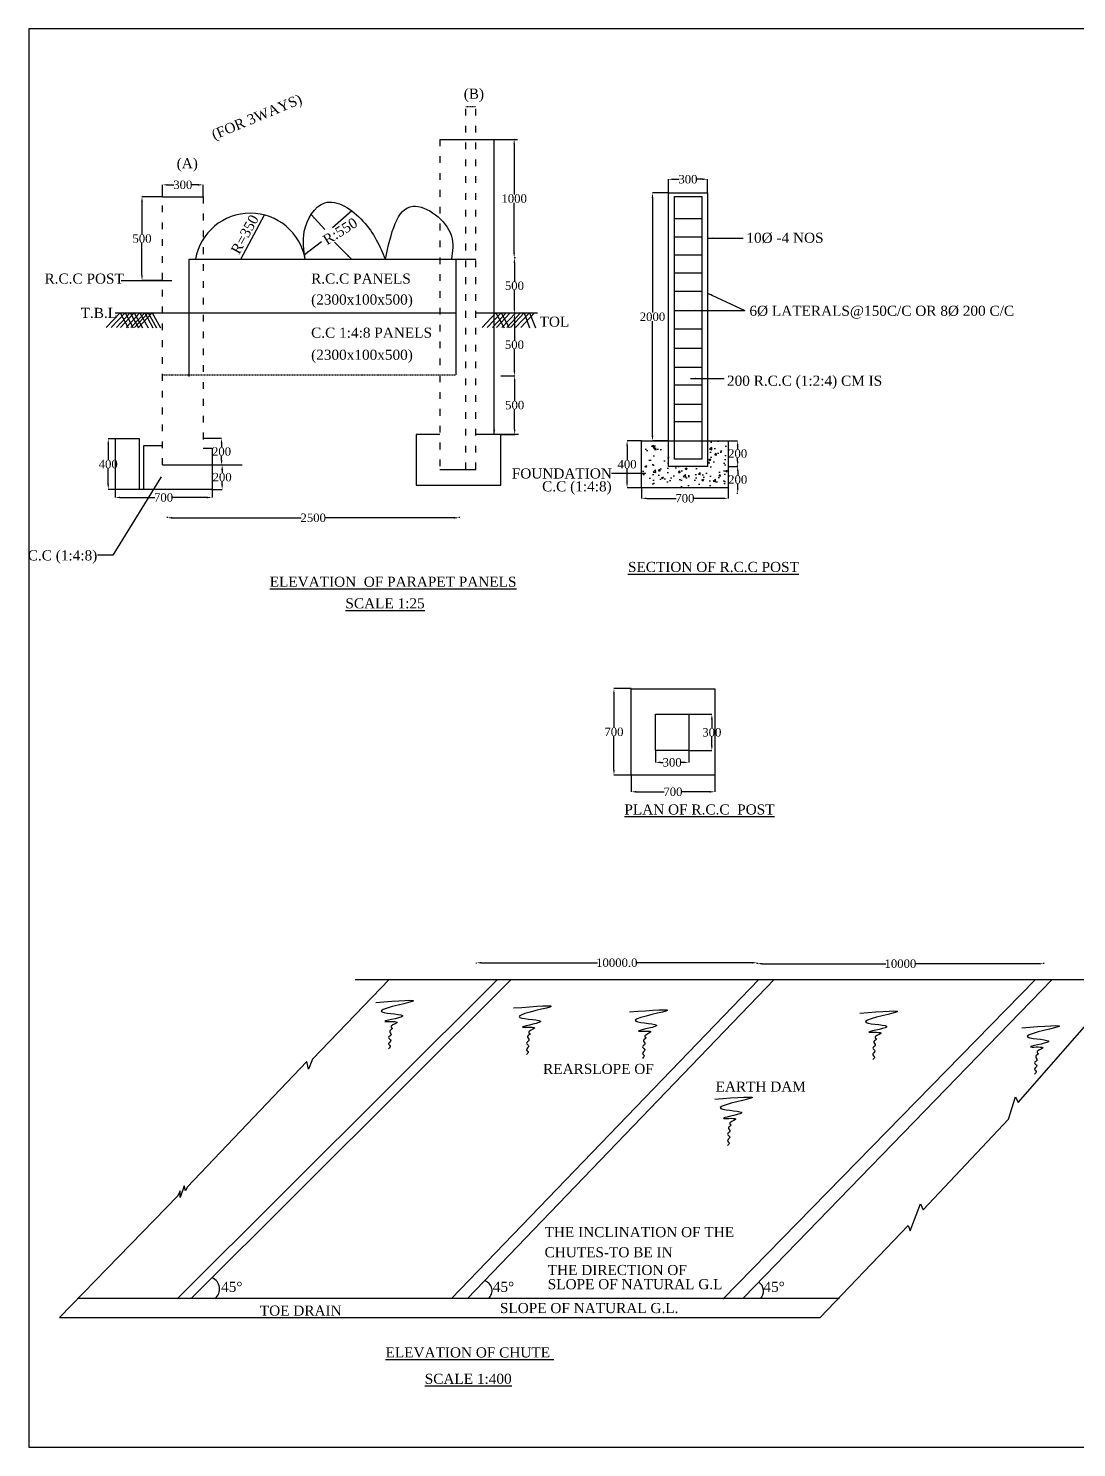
# Model space of a CAD drawing. Header units: metres. Extents: x 13657 to 89639, y -947 to 49597.
# Drawn here: x 13657 to 50997, y -947 to 49597 of the extents above; entities that cross this region are included whole.
import ezdxf

# ---------------------------------------------------------------- set-up
doc = ezdxf.new("R2010")
doc.units = ezdxf.units.M
doc.header["$MEASUREMENT"] = 0
doc.linetypes.add('ACAD_ISO03W100', pattern=[30, 12, -18])
for name, color, linetype in [('DIM', 5, 'Continuous'), ('DOT LINE', 3, 'ACAD_ISO03W100'), ('DWG. LINE', 1, 'Continuous'), ('HATCH', 2, 'Continuous'), ('TEXT', 7, 'Continuous')]:
    doc.layers.add(name, color=color, linetype=linetype)
doc.layers.add('TITLE', color=7, linetype='Continuous', lineweight=30)
doc.styles.get("Standard").update_dxf_attribs({"font": 'TIMES.TTF', "height": 300})
doc.dimstyles.get("Standard").update_dxf_attribs({"dimtxt": 300, "dimasz": 180, "dimexe": 0.18, "dimexo": 0.0625, "dimgap": 0.09, "dimtad": 0, "dimtih": 1, "dimtoh": 1, "dimdec": 1, "dimzin": 0, "dimdsep": 46, "dimtxsty": 'Standard', "dimcen": 0.09, "dimclrd": 5, "dimclre": 5, "dimclrt": 4, "dimadec": 0, "dimazin": 0, "dimtfac": 1, "dimtdec": 1, "dimtofl": 0, "dimtmove": 0, "dimatfit": 3, "dimfxl": 1, "dimtolj": 1, "dimtzin": 0, "dimarcsym": 0})

# ---------------------------------------------------------------- blocks, each defined once
blk = doc.blocks.new('*D1')
at = {"layer": 'Defpoints', "color": 0}
for p in [(29617, 16293), (39617, 16320), (39617, 16293)]:
    blk.add_point(p, dxfattribs=at)
at = {"layer": 'DIM', "color": 5, "lineweight": -2}
for p, q in [((29617, 16293), (29617, 16320)), ((29797, 16320), (33931, 16320)), ((39437, 16320), (35303, 16320)), ((39617, 16293), (39617, 16320))]:
    blk.add_line(p, q, dxfattribs=at)
at = {"layer": 'DIM', "color": 5}
for points in [[(29797, 16350), (29797, 16290), (29617, 16320)], [(39437, 16350), (39437, 16290), (39617, 16320)]]:
    blk.add_solid(points, dxfattribs=at)
at = {"layer": 'DIM', "color": 4, "insert": (34617, 16320), "char_height": 300, "attachment_point": 5}
blk.add_mtext('\\A1;10000.0', dxfattribs=at)
blk = doc.blocks.new('*D2')
at = {"layer": 'Defpoints', "color": 0}
for p in [(19884, 44025), (18431, 43600), (19884, 43600)]:
    blk.add_point(p, dxfattribs=at)
at = {"layer": 'DIM', "color": 5, "lineweight": -2}
for p, q in [((18431, 43600), (18431, 44025)), ((18611, 44025), (18842, 44025)), ((19704, 44025), (19473, 44025)), ((19884, 43600), (19884, 44025))]:
    blk.add_line(p, q, dxfattribs=at)
at = {"layer": 'DIM', "color": 5}
for points in [[(18611, 44055), (18611, 43995), (18431, 44025)], [(19704, 44055), (19704, 43995), (19884, 44025)]]:
    blk.add_solid(points, dxfattribs=at)
at = {"layer": 'DIM', "color": 4, "insert": (19157, 44025), "char_height": 300, "attachment_point": 5}
blk.add_mtext('\\A1;300', dxfattribs=at)
blk = doc.blocks.new('*D3')
at = {"layer": 'Defpoints', "color": 0}
for p in [(18431, 43600), (17704, 40624), (18431, 40624)]:
    blk.add_point(p, dxfattribs=at)
at = {"layer": 'DIM', "color": 5, "lineweight": -2}
for p, q in [((18431, 43600), (17704, 43600)), ((17704, 43420), (17704, 42265)), ((17704, 40804), (17704, 41960)), ((18431, 40624), (17704, 40624))]:
    blk.add_line(p, q, dxfattribs=at)
at = {"layer": 'DIM', "color": 5}
for points in [[(17674, 43420), (17734, 43420), (17704, 43600)], [(17674, 40804), (17734, 40804), (17704, 40624)]]:
    blk.add_solid(points, dxfattribs=at)
at = {"layer": 'DIM', "color": 4, "insert": (17704, 42112), "char_height": 300, "attachment_point": 5}
blk.add_mtext('\\A1;500', dxfattribs=at)
blk = doc.blocks.new('*D4')
at = {"layer": 'Defpoints', "color": 0}
for p in [(16746, 34979), (16501, 33179), (16746, 33179)]:
    blk.add_point(p, dxfattribs=at)
at = {"layer": 'DIM', "color": 5, "lineweight": -2}
for p, q in [((16746, 34979), (16500, 34979)), ((16501, 34799), (16501, 34232)), ((16501, 33359), (16501, 33926)), ((16746, 33179), (16500, 33179))]:
    blk.add_line(p, q, dxfattribs=at)
at = {"layer": 'DIM', "color": 5}
for points in [[(16471, 34799), (16531, 34799), (16501, 34979)], [(16471, 33359), (16531, 33359), (16501, 33179)]]:
    blk.add_solid(points, dxfattribs=at)
at = {"layer": 'DIM', "color": 4, "insert": (16501, 34079), "char_height": 300, "attachment_point": 5}
blk.add_mtext('\\A1;400', dxfattribs=at)
blk = doc.blocks.new('*D5')
at = {"layer": 'Defpoints', "color": 0}
for p in [(20198, 34050), (20559, 34050), (20198, 33179)]:
    blk.add_point(p, dxfattribs=at)
at = {"layer": 'DIM', "color": 5, "lineweight": -2}
for p, q in [((20198, 34050), (20559, 34050)), ((20559, 33870), (20559, 33767)), ((20559, 33359), (20559, 33462)), ((20198, 33179), (20559, 33179))]:
    blk.add_line(p, q, dxfattribs=at)
at = {"layer": 'DIM', "color": 5}
for points in [[(20529, 33870), (20589, 33870), (20559, 34050)], [(20529, 33359), (20589, 33359), (20559, 33179)]]:
    blk.add_solid(points, dxfattribs=at)
at = {"layer": 'DIM', "color": 4, "insert": (20559, 33614), "char_height": 300, "attachment_point": 5}
blk.add_mtext('\\A1;200', dxfattribs=at)
blk = doc.blocks.new('*D6')
at = {"layer": 'Defpoints', "color": 0}
for p in [(19884, 35002), (19884, 34050), (20538, 34050)]:
    blk.add_point(p, dxfattribs=at)
at = {"layer": 'DIM', "color": 5, "lineweight": -2}
for p, q in [((19884, 35002), (20538, 35002)), ((20538, 34822), (20538, 34679)), ((20538, 34230), (20538, 34373)), ((19884, 34050), (20538, 34050))]:
    blk.add_line(p, q, dxfattribs=at)
at = {"layer": 'DIM', "color": 5}
for points in [[(20508, 34822), (20568, 34822), (20538, 35002)], [(20508, 34230), (20568, 34230), (20538, 34050)]]:
    blk.add_solid(points, dxfattribs=at)
at = {"layer": 'DIM', "color": 4, "insert": (20538, 34526), "char_height": 300, "attachment_point": 5}
blk.add_mtext('\\A1;200', dxfattribs=at)
blk = doc.blocks.new('*D7')
at = {"layer": 'Defpoints', "color": 0}
for p in [(16746, 33179), (16746, 32891), (20198, 33179)]:
    blk.add_point(p, dxfattribs=at)
at = {"layer": 'DIM', "color": 5, "lineweight": -2}
for p, q in [((16746, 33179), (16746, 32891)), ((16926, 32891), (18156, 32891)), ((20018, 32891), (18788, 32891)), ((20198, 33179), (20198, 32891))]:
    blk.add_line(p, q, dxfattribs=at)
at = {"layer": 'DIM', "color": 5}
for points in [[(16926, 32921), (16926, 32861), (16746, 32891)], [(20018, 32921), (20018, 32861), (20198, 32891)]]:
    blk.add_solid(points, dxfattribs=at)
at = {"layer": 'DIM', "color": 4, "insert": (18472, 32891), "char_height": 300, "attachment_point": 5}
blk.add_mtext('\\A1;700', dxfattribs=at)
blk = doc.blocks.new('*D8')
at = {"layer": 'Defpoints', "color": 0}
for p in [(18606, 32204), (28998, 32204), (28998, 32167)]:
    blk.add_point(p, dxfattribs=at)
at = {"layer": 'DIM', "color": 5, "lineweight": -2}
for p, q in [((18606, 32204), (18606, 32167)), ((18786, 32167), (23372, 32167)), ((28818, 32167), (24233, 32167)), ((28998, 32204), (28998, 32167))]:
    blk.add_line(p, q, dxfattribs=at)
at = {"layer": 'DIM', "color": 5}
for points in [[(18786, 32197), (18786, 32137), (18606, 32167)], [(28818, 32197), (28818, 32137), (28998, 32167)]]:
    blk.add_solid(points, dxfattribs=at)
at = {"layer": 'DIM', "color": 4, "insert": (23802, 32167), "char_height": 300, "attachment_point": 5}
blk.add_mtext('\\A1;2500', dxfattribs=at)
blk = doc.blocks.new('*D9')
at = {"layer": 'Defpoints', "color": 0}
for p in [(30490, 37224), (30979, 37224), (30490, 35135)]:
    blk.add_point(p, dxfattribs=at)
at = {"layer": 'DIM', "color": 5, "lineweight": -2}
for p, q in [((30490, 37224), (30980, 37224)), ((30979, 37044), (30979, 36332)), ((30979, 35315), (30979, 36027)), ((30490, 35135), (30980, 35135))]:
    blk.add_line(p, q, dxfattribs=at)
at = {"layer": 'DIM', "color": 5}
for points in [[(30949, 37044), (31009, 37044), (30979, 37224)], [(30949, 35315), (31009, 35315), (30979, 35135)]]:
    blk.add_solid(points, dxfattribs=at)
at = {"layer": 'DIM', "color": 4, "insert": (30979, 36180), "char_height": 300, "attachment_point": 5}
blk.add_mtext('\\A1;500', dxfattribs=at)
blk = doc.blocks.new('*D10')
at = {"layer": 'Defpoints', "color": 0}
for p in [(30971, 39436), (30988, 39436), (30988, 37224)]:
    blk.add_point(p, dxfattribs=at)
at = {"layer": 'DIM', "color": 5, "lineweight": -2}
for p, q in [((30988, 39436), (30971, 39436)), ((30971, 39256), (30971, 38483)), ((30971, 37404), (30971, 38177)), ((30988, 37224), (30971, 37224))]:
    blk.add_line(p, q, dxfattribs=at)
at = {"layer": 'DIM', "color": 5}
for points in [[(30941, 39256), (31001, 39256), (30971, 39436)], [(30941, 37404), (31001, 37404), (30971, 37224)]]:
    blk.add_solid(points, dxfattribs=at)
at = {"layer": 'DIM', "color": 4, "insert": (30971, 38330), "char_height": 300, "attachment_point": 5}
blk.add_mtext('\\A1;500', dxfattribs=at)
blk = doc.blocks.new('*D11')
at = {"layer": 'Defpoints', "color": 0}
for p in [(30970, 41426), (31007, 41426), (31007, 39436)]:
    blk.add_point(p, dxfattribs=at)
at = {"layer": 'DIM', "color": 5, "lineweight": -2}
for p, q in [((31007, 41426), (30970, 41426)), ((30970, 41246), (30970, 40584)), ((30970, 39616), (30970, 40278)), ((31007, 39436), (30970, 39436))]:
    blk.add_line(p, q, dxfattribs=at)
at = {"layer": 'DIM', "color": 5}
for points in [[(30940, 41246), (31000, 41246), (30970, 41426)], [(30940, 39616), (31000, 39616), (30970, 39436)]]:
    blk.add_solid(points, dxfattribs=at)
at = {"layer": 'DIM', "color": 4, "insert": (30970, 40431), "char_height": 300, "attachment_point": 5}
blk.add_mtext('\\A1;500', dxfattribs=at)
blk = doc.blocks.new('*D12')
at = {"layer": 'Defpoints', "color": 0}
for p in [(30961, 45643), (30970, 45643), (30970, 41426)]:
    blk.add_point(p, dxfattribs=at)
at = {"layer": 'DIM', "color": 5, "lineweight": -2}
for p, q in [((30970, 45643), (30960, 45643)), ((30961, 45463), (30961, 43687)), ((30961, 41606), (30961, 43382)), ((30970, 41426), (30960, 41426))]:
    blk.add_line(p, q, dxfattribs=at)
at = {"layer": 'DIM', "color": 5}
for points in [[(30931, 45463), (30991, 45463), (30961, 45643)], [(30931, 41606), (30991, 41606), (30961, 41426)]]:
    blk.add_solid(points, dxfattribs=at)
at = {"layer": 'DIM', "color": 4, "insert": (30961, 43535), "char_height": 300, "attachment_point": 5}
blk.add_mtext('\\A1;1000', dxfattribs=at)
blk = doc.blocks.new('*D13')
at = {"layer": 'Defpoints', "color": 0}
for p in [(39617, 16320), (49823, 16320), (49823, 16287)]:
    blk.add_point(p, dxfattribs=at)
at = {"layer": 'DIM', "color": 5, "lineweight": -2}
for p, q in [((39617, 16320), (39617, 16287)), ((39797, 16287), (44200, 16287)), ((49643, 16287), (45240, 16287)), ((49823, 16320), (49823, 16287))]:
    blk.add_line(p, q, dxfattribs=at)
at = {"layer": 'DIM', "color": 5}
for points in [[(39797, 16317), (39797, 16257), (39617, 16287)], [(49643, 16317), (49643, 16257), (49823, 16287)]]:
    blk.add_solid(points, dxfattribs=at)
at = {"layer": 'DIM', "color": 4, "insert": (44720, 16287), "char_height": 300, "attachment_point": 5}
blk.add_mtext('\\A1;10000', dxfattribs=at)
blk = doc.blocks.new('*D14')
at = {"layer": 'Defpoints', "color": 0}
for p in [(34516, 26082), (35128, 26082), (35128, 23005)]:
    blk.add_point(p, dxfattribs=at)
at = {"layer": 'DIM', "color": 5, "lineweight": -2}
for p, q in [((35128, 26082), (34515, 26082)), ((34516, 25902), (34516, 24697)), ((34516, 23185), (34516, 24390)), ((35128, 23005), (34515, 23005))]:
    blk.add_line(p, q, dxfattribs=at)
at = {"layer": 'DIM', "color": 5}
for points in [[(34486, 25902), (34546, 25902), (34516, 26082)], [(34486, 23185), (34546, 23185), (34516, 23005)]]:
    blk.add_solid(points, dxfattribs=at)
at = {"layer": 'DIM', "color": 4, "insert": (34516, 24543), "char_height": 300, "attachment_point": 5}
blk.add_mtext('\\A1;700', dxfattribs=at)
blk = doc.blocks.new('*D15')
at = {"layer": 'Defpoints', "color": 0}
for p in [(35128, 23005), (38106, 23005), (38106, 22409)]:
    blk.add_point(p, dxfattribs=at)
at = {"layer": 'DIM', "color": 5, "lineweight": -2}
for p, q in [((35128, 23005), (35128, 22409)), ((38106, 23005), (38106, 22409)), ((35308, 22409), (36301, 22409)), ((37926, 22409), (36933, 22409))]:
    blk.add_line(p, q, dxfattribs=at)
at = {"layer": 'DIM', "color": 5}
for points in [[(35308, 22439), (35308, 22379), (35128, 22409)], [(37926, 22439), (37926, 22379), (38106, 22409)]]:
    blk.add_solid(points, dxfattribs=at)
at = {"layer": 'DIM', "color": 4, "insert": (36617, 22409), "char_height": 300, "attachment_point": 5}
blk.add_mtext('\\A1;700', dxfattribs=at)
blk = doc.blocks.new('*D16')
at = {"layer": 'Defpoints', "color": 0}
for p in [(36000, 23876), (37178, 23876), (36000, 23456)]:
    blk.add_point(p, dxfattribs=at)
at = {"layer": 'DIM', "color": 5, "lineweight": -2}
for p, q in [((36000, 23876), (36000, 23456)), ((37178, 23876), (37178, 23456)), ((36180, 23456), (36274, 23456)), ((36998, 23456), (36904, 23456))]:
    blk.add_line(p, q, dxfattribs=at)
at = {"layer": 'DIM', "color": 5}
for points in [[(36180, 23486), (36180, 23426), (36000, 23456)], [(36998, 23486), (36998, 23426), (37178, 23456)]]:
    blk.add_solid(points, dxfattribs=at)
at = {"layer": 'DIM', "color": 4, "insert": (36589, 23456), "char_height": 300, "attachment_point": 5}
blk.add_mtext('\\A1;300', dxfattribs=at)
blk = doc.blocks.new('*D17')
at = {"layer": 'Defpoints', "color": 0}
for p in [(37178, 25174), (38003, 25174), (37178, 23876)]:
    blk.add_point(p, dxfattribs=at)
at = {"layer": 'DIM', "color": 5, "lineweight": -2}
for p, q in [((37178, 25174), (38004, 25174)), ((38003, 24994), (38003, 24678)), ((38003, 24056), (38003, 24372)), ((37178, 23876), (38004, 23876))]:
    blk.add_line(p, q, dxfattribs=at)
at = {"layer": 'DIM', "color": 5}
for points in [[(37973, 24994), (38033, 24994), (38003, 25174)], [(37973, 24056), (38033, 24056), (38003, 23876)]]:
    blk.add_solid(points, dxfattribs=at)
at = {"layer": 'DIM', "color": 4, "insert": (38003, 24525), "char_height": 300, "attachment_point": 5}
blk.add_mtext('\\A1;300', dxfattribs=at)
blk = doc.blocks.new('*D24')
at = {"layer": 'Defpoints', "color": 0}
for p in [(37848, 44224), (36454, 43744), (37848, 43744)]:
    blk.add_point(p, dxfattribs=at)
at = {"layer": 'DIM', "color": 5, "lineweight": -2}
for p, q in [((36454, 43744), (36454, 44224)), ((36634, 44224), (36836, 44224)), ((37668, 44224), (37467, 44224)), ((37848, 43744), (37848, 44224))]:
    blk.add_line(p, q, dxfattribs=at)
at = {"layer": 'DIM', "color": 5}
for points in [[(36634, 44254), (36634, 44194), (36454, 44224)], [(37668, 44254), (37668, 44194), (37848, 44224)]]:
    blk.add_solid(points, dxfattribs=at)
at = {"layer": 'DIM', "color": 4, "insert": (37151, 44224), "char_height": 300, "attachment_point": 5}
blk.add_mtext('\\A1;300', dxfattribs=at)
blk = doc.blocks.new('*D25')
at = {"layer": 'Defpoints', "color": 0}
for p in [(36454, 43744), (35888, 34908), (36454, 34908)]:
    blk.add_point(p, dxfattribs=at)
at = {"layer": 'DIM', "color": 5, "lineweight": -2}
for p, q in [((36454, 43744), (35888, 43744)), ((35888, 43564), (35888, 39478)), ((35888, 35088), (35888, 39173)), ((36454, 34908), (35888, 34908))]:
    blk.add_line(p, q, dxfattribs=at)
at = {"layer": 'DIM', "color": 5}
for points in [[(35858, 43564), (35918, 43564), (35888, 43744)], [(35858, 35088), (35918, 35088), (35888, 34908)]]:
    blk.add_solid(points, dxfattribs=at)
at = {"layer": 'DIM', "color": 4, "insert": (35888, 39326), "char_height": 300, "attachment_point": 5}
blk.add_mtext('\\A1;2000', dxfattribs=at)
blk = doc.blocks.new('*D26')
at = {"layer": 'Defpoints', "color": 0}
for p in [(35502, 34908), (34983, 33239), (35502, 33239)]:
    blk.add_point(p, dxfattribs=at)
at = {"layer": 'DIM', "color": 5, "lineweight": -2}
for p, q in [((35502, 34908), (34983, 34908)), ((34983, 34728), (34983, 34226)), ((34983, 33419), (34983, 33921)), ((35502, 33239), (34983, 33239))]:
    blk.add_line(p, q, dxfattribs=at)
at = {"layer": 'DIM', "color": 5}
for points in [[(34953, 34728), (35013, 34728), (34983, 34908)], [(34953, 33419), (35013, 33419), (34983, 33239)]]:
    blk.add_solid(points, dxfattribs=at)
at = {"layer": 'DIM', "color": 4, "insert": (34983, 34074), "char_height": 300, "attachment_point": 5}
blk.add_mtext('\\A1;400', dxfattribs=at)
blk = doc.blocks.new('*D27')
at = {"layer": 'Defpoints', "color": 0}
for p in [(38888, 34013), (38924, 34013), (38888, 33043)]:
    blk.add_point(p, dxfattribs=at)
at = {"layer": 'DIM', "color": 5, "lineweight": -2}
for p, q in [((38888, 34013), (38924, 34013)), ((38924, 33833), (38924, 33681)), ((38924, 33223), (38924, 33375)), ((38888, 33043), (38924, 33043))]:
    blk.add_line(p, q, dxfattribs=at)
at = {"layer": 'DIM', "color": 5}
for points in [[(38894, 33833), (38954, 33833), (38924, 34013)], [(38894, 33223), (38954, 33223), (38924, 33043)]]:
    blk.add_solid(points, dxfattribs=at)
at = {"layer": 'DIM', "color": 4, "insert": (38924, 33528), "char_height": 300, "attachment_point": 5}
blk.add_mtext('\\A1;200', dxfattribs=at)
blk = doc.blocks.new('*D28')
at = {"layer": 'Defpoints', "color": 0}
for p in [(38584, 34908), (38922, 34908), (38620, 34000)]:
    blk.add_point(p, dxfattribs=at)
at = {"layer": 'DIM', "color": 5, "lineweight": -2}
for p, q in [((38584, 34908), (38922, 34908)), ((38922, 34728), (38922, 34607)), ((38620, 34000), (38922, 34000)), ((38922, 34180), (38922, 34301))]:
    blk.add_line(p, q, dxfattribs=at)
at = {"layer": 'DIM', "color": 5}
for points in [[(38892, 34728), (38952, 34728), (38922, 34908)], [(38892, 34180), (38952, 34180), (38922, 34000)]]:
    blk.add_solid(points, dxfattribs=at)
at = {"layer": 'DIM', "color": 4, "insert": (38922, 34454), "char_height": 300, "attachment_point": 5}
blk.add_mtext('\\A1;200', dxfattribs=at)
blk = doc.blocks.new('*D29')
at = {"layer": 'Defpoints', "color": 0}
for p in [(35502, 33239), (38584, 33239), (38584, 32860)]:
    blk.add_point(p, dxfattribs=at)
at = {"layer": 'DIM', "color": 5, "lineweight": -2}
for p, q in [((35502, 33239), (35502, 32860)), ((35682, 32860), (36727, 32860)), ((38404, 32860), (37359, 32860)), ((38584, 33239), (38584, 32860))]:
    blk.add_line(p, q, dxfattribs=at)
at = {"layer": 'DIM', "color": 5}
for points in [[(35682, 32890), (35682, 32830), (35502, 32860)], [(38404, 32890), (38404, 32830), (38584, 32860)]]:
    blk.add_solid(points, dxfattribs=at)
at = {"layer": 'DIM', "color": 4, "insert": (37043, 32860), "char_height": 300, "attachment_point": 5}
blk.add_mtext('\\A1;700', dxfattribs=at)

msp = doc.modelspace()

# ---------------------------------------------------------------- hatches: boundary and pattern name
at = {"layer": 'HATCH'}
h = msp.add_hatch(dxfattribs=at)
h.set_pattern_fill('AR-CONC', color=256, scale=100, style=0)
h.set_pattern_definition([(50, (0, 0), (717.26, -62.752), [75, -825]), (355, (0, 0), (-138.751, 752.192), [60, -660]), (100.4514, (59.8, -5.2), (578.509, 689.44), [63.74, -701.142]), (46.1842, (0, 200), (1067.241, -165.519), [112.5, -1237.5]), (96.6356, (88.9, 186.2), (934.663, 974.118), [95.61, -1051.713]), (351.1842, (0, 200), (934.662, 974.119), [90, -990]), (21, (100, 150), (596.907, -402.619), [75, -825]), (326, (100, 150), (243.315, 725.15), [60, -660]), (71.4514, (149.74, 116.45), (840.223, 322.5305), [63.74, -701.142]), (37.5, (0, 0), (12.1599, 332.8939), [0, -652, 0, -670, 0, -662.5]), (7.5, (0, 0), (263.0695, 394.4117), [0, -382, 0, -637, 0, -252.5]), (327.5, (-223, 0), (533.8224, -22.5549), [0, -250, 0, -780, 0, -1035]), (317.5, (-323, 0), (583.186, 100.105), [0, -325, 0, -518, 0, -735])])
h.paths.add_polyline_path([(38584.07, 34907.6), (37848.23, 34907.6), (37848.23, 33994.39), (36454.28, 33994.39), (36454.28, 34907.6), (35501.66, 34907.6), (35501.66, 33239.4), (38584.07, 33239.4)])

# ---------------------------------------------------------------- linework, layer by layer
at = {"layer": 'DOT LINE', "ltscale": 20}
for p, q in [((29242.19, 33892.69), (29242.19, 46817.51)), ((29593.22, 33892.69), (29593.22, 46817.51)), ((28311.34, 45643.24), (28311.34, 33892.69)), ((18430.75, 34049.57), (18430.75, 43600.42)), ((19883.89, 43600.42), (19883.89, 34649.47))]:
    msp.add_line(p, q, dxfattribs=at)
at = {"layer": 'DOT LINE'}
for p, q in [((29242.19, 46817.51), (29593.22, 46817.51)), ((18430.75, 37254.04), (28892.4, 37254.04))]:
    msp.add_line(p, q, dxfattribs=at)
at = {"layer": 'DWG. LINE'}
for p, q in [((28311.34, 45643.24), (31074.44, 45643.24)), ((18430.75, 43600.42), (19883.89, 43600.42)), ((19379.29, 37197.46), (19379.29, 41377.83)), ((19379.29, 41377.83), (29593.22, 41377.83)), ((28892.4, 37254.04), (28892.4, 41377.83)), ((16965.17, 40624), (18771.65, 40624)), ((16745.66, 39465.61), (28892.4, 39465.61)), ((29593.22, 39465.61), (31788.42, 39465.61)), ((17614.59, 34978.87), (16746.09, 34978.87)), ((16746.09, 34978.87), (16746.09, 33179.04)), ((17614.59, 33196.47), (17614.59, 34978.87)), ((27475.93, 35134.96), (27475.93, 33330.78)), ((28311.34, 35134.96), (27475.93, 35134.96)), ((31119.97, 35134.96), (29593.22, 35134.96)), ((30489.91, 33330.78), (30489.91, 35134.96)), ((17774.51, 33179.04), (17774.51, 34747.86)), ((17774.51, 34747.86), (18430.75, 34747.86)), ((19883.89, 34649.47), (20197.63, 34649.47)), ((20197.63, 34649.47), (20197.63, 33179.04)), ((18430.75, 34049.57), (21275.23, 34049.57)), ((28311.34, 33892.69), (29593.22, 33892.69)), ((20197.63, 33179.04), (16746.09, 33179.04)), ((27475.93, 33330.78), (30489.91, 33330.78)), ((30364.54, 15723.23), (18972.14, 4361.01)), ((19458.09, 4361.01), (30851.65, 15723.23)), ((26507.99, 15723.23), (23783.25, 12883.5)), ((25300.09, 15723.23), (52750.08, 15723.23)), ((39678.12, 15723.23), (28728.85, 4361.01)), ((40220.36, 15723.23), (29300, 4361.01)), ((49534.91, 15723.23), (38395.93, 4339.7)), ((50123.85, 15723.23), (39135.33, 4382.03)), ((48911.29, 11338.37), (52750.08, 15723.23)), ((23573.41, 12803.78), (19315.69, 8333.65)), ((23629.78, 12527.3), (23573.41, 12803.78)), ((23783.25, 12883.5), (23629.78, 12527.3)), ((48576.2, 10749.92), (48819.9, 11541.29)), ((48819.9, 11541.29), (48911.29, 11338.37)), ((45533.69, 7522.26), (48576.2, 10749.92)), ((19063.08, 8198.04), (18976.36, 8017.22)), ((19202.58, 8371.32), (19063.08, 7956.95)), ((19063.08, 7956.95), (19063.08, 8198.04)), ((19255.36, 8194.27), (19202.58, 8371.32)), ((19315.69, 8333.65), (19255.36, 8194.27)), ((18976.36, 8017.22), (14761.16, 3689.08)), ((45069.04, 6774.93), (45431.69, 7731.74)), ((45431.69, 7731.74), (45533.69, 7522.26)), ((41862.87, 3689.08), (45001.04, 6961.76)), ((45001.04, 6961.76), (45069.04, 6774.93)), ((42544.78, 4361.01), (15415.55, 4361.01)), ((14761.16, 3689.08), (41862.87, 3689.08))]:
    msp.add_line(p, q, dxfattribs=at)
for points in [[(36454.28, 43743.65), (37848.23, 43743.65), (37848.23, 33994.39), (36454.28, 33994.39)], [(36670.84, 43611.32), (37645.75, 43611.32), (37645.75, 34253.92), (36670.84, 34253.92)], [(35501.66, 34907.6), (38584.07, 34907.6), (38584.07, 33239.4), (35501.66, 33239.4)], [(35128.04, 26081.93), (38105.7, 26081.93), (38105.7, 23004.89), (35128.04, 23004.89)], [(36000, 25173.65), (37178.08, 25173.65), (37178.08, 23876.1), (36000, 23876.1)]]:
    msp.add_lwpolyline(points, close=True, dxfattribs=at)
for centre, radius, start, end in [((21563.28, 41031.17), 1985.1, 10.057165, 169.942835), ((20033.29, 4700.98), 434.1, 308.447365, 67.323448), ((29810.6, 4642.59), 364.58, 309.434237, 74.468171), ((39468.13, 4631.74), 373.82, 313.595949, 55.958532)]:
    msp.add_arc(centre, radius, start, end, dxfattribs=at)
for points in [[(23517.88, 41377.83), (23484.7, 42364.22), (24214.12, 43383.05), (25576.21, 42736.05), (26372.63, 41377.83)], [(26372.63, 41377.83), (27358.28, 43263.92), (28727.82, 42200.47), (28727.82, 41377.83)]]:
    msp.add_spline(points, degree=3, dxfattribs=at)
at = {"layer": 'HATCH'}
for p, q in [((36670.84, 42830.25), (37645.75, 42830.25)), ((36670.84, 42175.32), (37645.75, 42175.32)), ((36670.84, 41532.06), (37645.75, 41532.06)), ((36670.84, 40888.79), (37645.75, 40888.79)), ((36670.84, 40233.52), (37645.75, 40233.52)), ((16922.29, 39465.61), (16429.96, 38942.42)), ((17102.12, 39465.61), (16609.79, 38942.42)), ((17287.85, 39465.61), (16795.52, 38942.42)), ((16922.29, 39465.61), (17214.15, 38930.63)), ((17429.36, 39465.61), (16937.03, 38942.42)), ((17102.12, 39465.61), (17393.99, 38930.63)), ((17626.89, 39465.61), (17134.55, 38942.42)), ((17287.85, 39465.61), (17579.72, 38930.63)), ((17800.82, 39465.61), (17308.49, 38942.42)), ((17429.36, 39465.61), (17721.23, 38930.63)), ((17924.64, 39465.61), (17432.31, 38942.42)), ((18069.1, 39465.61), (17576.77, 38942.42)), ((17626.89, 39465.61), (17918.75, 38930.63)), ((17800.82, 39465.61), (18092.69, 38930.63)), ((17924.64, 39465.61), (18216.51, 38930.63)), ((18069.1, 39465.61), (18360.96, 38930.63)), ((30313.89, 39465.61), (29821.56, 38942.42)), ((30493.73, 39465.61), (30001.39, 38942.42)), ((30679.46, 39465.61), (30187.12, 38942.42)), ((30313.89, 39465.61), (30605.75, 38930.63)), ((30820.97, 39465.61), (30328.63, 38942.42)), ((30493.73, 39465.61), (30785.59, 38930.63)), ((31018.49, 39465.61), (30526.16, 38942.42)), ((31192.43, 39465.61), (30700.09, 38942.42)), ((31323.47, 39465.61), (30831.13, 38942.42)), ((31503.3, 39465.61), (31010.97, 38942.42)), ((31689.03, 39465.61), (31196.7, 38942.42)), ((31323.47, 39465.61), (31510.67, 38930.63)), ((31503.3, 39465.61), (31725.17, 38930.63)), ((36670.84, 39546.79), (37645.75, 39546.79)), ((36670.84, 38899.88), (37645.75, 38899.88)), ((36670.84, 38204.46), (37645.75, 38204.46)), ((36670.84, 37535.12), (37645.75, 37535.12)), ((36670.84, 36900.54), (37645.75, 36900.54)), ((36670.84, 36218.48), (37645.75, 36218.48)), ((36670.84, 35592.6), (37645.75, 35592.6))]:
    msp.add_line(p, q, dxfattribs=at)
for points in [[(26032.69, 14908.4), (27322.03, 14938.13), (26250.89, 14571.49), (26984.82, 14412.93), (26359.99, 14224.66), (26776.54, 14185.02), (26578.18, 14016.56), (26617.85, 13986.83), (26528.59, 13897.65), (26578.18, 13758.91), (26488.92, 13659.82), (26568.26, 13560.73), (26488.92, 13421.99), (26548.43, 13352.63), (26488.92, 13253.53)], [(30942.08, 14710.22), (32231.41, 14739.94), (31160.27, 14373.3), (31894.2, 14214.75), (31269.37, 14026.47), (31685.93, 13986.83), (31487.57, 13818.37), (31527.24, 13788.64), (31437.98, 13699.46), (31487.57, 13560.73), (31398.31, 13461.63), (31477.65, 13362.54), (31398.31, 13223.81), (31457.81, 13154.44), (31398.31, 13055.35)], [(35074.85, 14571.22), (36364.18, 14600.95), (35293.04, 14234.3), (36026.97, 14075.75), (35402.14, 13887.47), (35818.7, 13847.84), (35620.34, 13679.38), (35660.01, 13649.65), (35570.75, 13560.46), (35620.34, 13421.73), (35531.08, 13322.64), (35610.42, 13223.54), (35531.08, 13084.81), (35590.58, 13015.45), (35531.08, 12916.35)], [(43277.28, 14527.88), (44566.62, 14557.61), (43495.48, 14190.96), (44229.41, 14032.41), (43604.57, 13844.13), (44021.13, 13804.5), (43822.77, 13636.04), (43862.44, 13606.31), (43773.18, 13517.12), (43822.77, 13378.39), (43733.51, 13279.3), (43812.85, 13180.2), (43733.51, 13041.47), (43793.02, 12972.11), (43733.51, 12873.01)], [(49042.74, 14004.73), (50332.07, 14034.46), (49260.94, 13667.81), (49994.86, 13509.26), (49370.03, 13320.98), (49786.59, 13281.35), (49588.23, 13112.89), (49627.9, 13083.16), (49538.64, 12993.97), (49588.23, 12855.24), (49498.97, 12756.15), (49578.31, 12657.05), (49498.97, 12518.32), (49558.47, 12448.96), (49498.97, 12349.86)], [(38103.83, 11463.08), (39393.16, 11492.81), (38322.02, 11126.16), (39055.95, 10967.61), (38431.12, 10779.33), (38847.67, 10739.69), (38649.32, 10571.23), (38688.99, 10541.5), (38599.73, 10452.32), (38649.32, 10313.59), (38560.05, 10214.49), (38639.4, 10115.4), (38560.05, 9976.67), (38619.56, 9907.3), (38560.05, 9808.21)]]:
    msp.add_spline(points, degree=3, dxfattribs=at)
at = {"layer": 'TEXT'}
msp.add_line((21227.34, 41377.83), (22067.11, 42951.27), dxfattribs=at)
at = {"layer": 'TITLE'}
msp.add_lwpolyline([(13682.65, 49597.36), (89637.67, 49597.36), (89637.67, -947.4), (13682.65, -947.4)], close=True, dxfattribs=at)

# ---------------------------------------------------------------- texts
at = {"layer": 'TEXT'}
for s, rotation, p in [('(FOR 3WAYS)', 22.602348, (20277.08, 45623.43)), ('R=350', 61.380568, (21165.49, 41525.11)), ('R:550', 31.957671, (24293.67, 41869.8))]:
    msp.add_text(s, height=360, rotation=rotation, dxfattribs=at).set_placement(p)
for s, p in [('(B)', (29164.05, 47090.48)), ('(A)', (18939.53, 44614.87)), ('10%%C -4 NOS', (39233.99, 41960.2)), ('R.C.C POST', (14230.59, 40506.22)), ('R.C.C PANELS', (23728.26, 40506.22)), ('(2300x100x500)', (23728.26, 39761.12)), ('T.B.L', (15517.97, 39285.15)), ('6%%C LATERALS@150C/C OR 8%%C 200 C/C', (39342.32, 39360.21)), ('C.C 1:4:8 PANELS', (23728.26, 38580.21)), ('TOL', (31865.91, 38972.53)), ('(2300x100x500)', (23728.26, 37794.06)), ('200 R.C.C (1:2:4) CM IS', (38541.6, 36870.09)), ('FOUNDATION', (30877.31, 33566.38)), ('C.C (1:4:8)', (31957.95, 33107.87)), ('C.C (1:4:8)', (13634.29, 30649.37)), ('%%USECTION OF R.C.C POST', (35015.77, 30237.21)), ('%%UELEVATION  OF PARAPET PANELS', (22252.39, 29709.96)), ('%%USCALE 1:25', (24949.75, 28942.24)), ('%%UPLAN OF R.C.C  POST', (34887.65, 21600.03)), ('REARSLOPE OF ', (31991.76, 12360.42)), ('EARTH DAM', (38135.75, 11730.91)), ('THE INCLINATION OF THE', (32044.94, 6549.54)), ('CHUTES-TO BE IN', (32044.94, 5831.1)), ('THE DIRECTION OF', (32157.28, 5198.87)), ('SLOPE OF NATURAL G.L', (32157.28, 4694.43)), ('45%%D', (20522.05, 4598.26)), ('45%%D', (30201.49, 4598.26)), ('45%%D', (39840.45, 4598.26)), ('TOE DRAIN', (21901.52, 3752.19)), ('SLOPE OF NATURAL G.L.', (30453.82, 3843.9)), ('%%UELEVATION OF CHUTE ', (26379.34, 2262.82)), ('%%USCALE 1:400', (27775.75, 1323.87))]:
    msp.add_text(s, height=360, dxfattribs=at).set_placement(p)

# ---------------------------------------------------------------- dimensions: what is measured, and where the dimension line sits
at = {"layer": 'DIM'}
for base, p1, p2, text, picture, middle in [((30960.65, 45643.24), (30969.76, 41426.18), (30969.76, 45643.24), '1000', '*D12', (30960.65, 43534.71)), ((17703.92, 40624), (18430.75, 43600.48), (18430.75, 40624), '500', '*D3', (17703.92, 42112.24)), ((35887.76, 34907.6), (36454.28, 43743.71), (36454.28, 34907.6), '2000', '*D25', (35887.76, 39325.66)), ((30969.94, 41426.18), (31007.05, 39436.12), (31007.05, 41426.18), '500', '*D11', (30969.94, 40431.15)), ((30970.94, 39436.12), (30987.97, 37224.2), (30987.97, 39436.12), '500', '*D10', (30970.94, 38330.16)), ((30979.34, 37224.2), (30489.91, 35134.96), (30489.91, 37224.2), '500', '*D9', (30979.34, 36179.58)), ((34982.88, 33239.4), (35501.66, 34907.6), (35501.66, 33239.4), '400', '*D26', (34982.88, 34073.5)), ((38921.62, 34907.6), (38619.81, 34000.17), (38584.07, 34907.6), '200', '*D28', (38921.62, 34453.88)), ((38923.83, 34013.37), (38888.08, 33042.68), (38888.08, 34013.37), '200', '*D27', (38923.83, 33528.03)), ((34515.61, 26081.93), (35128.04, 23004.89), (35128.04, 26081.93), '700', '*D14', (34515.61, 24543.41)), ((38003.48, 25173.65), (37178.08, 23876.04), (37178.08, 25173.65), '300', '*D17', (38003.48, 24524.85))]:
    dim = msp.add_linear_dim(base=base, p1=p1, p2=p2, angle=90, text=text, dimstyle='Standard', dxfattribs=at)
    dim.commit()
    dim.dimension.update_dxf_attribs({"geometry": picture, "text_midpoint": middle})
for base, p1, p2, text, picture, middle in [((19883.89, 44025.22), (18430.75, 43600.42), (19883.89, 43600.42), '300', '*D2', (19157.32, 44025.22)), ((37848.23, 44224.23), (36454.28, 43743.65), (37848.23, 43743.65), '300', '*D24', (37151.26, 44224.23)), ((38584.07, 32860.06), (35501.66, 33239.4), (38584.07, 33239.4), '700', '*D29', (37042.87, 32860.06)), ((28998.37, 32167.07), (18606.1, 32203.89), (28998.37, 32203.89), '2500', '*D8', (23802.24, 32167.07)), ((36000, 23456.04), (37178.08, 23876.1), (36000, 23876.1), '300', '*D16', (36589.04, 23456.04)), ((38105.7, 22408.74), (35128.04, 23004.89), (38105.7, 23004.89), '700', '*D15', (36616.87, 22408.74)), ((49822.83, 16287.09), (39617.16, 16320.41), (49822.83, 16320.41), '10000', '*D13', (44719.99, 16287.09))]:
    dim = msp.add_linear_dim(base=base, p1=p1, p2=p2, text=text, dimstyle='Standard', dxfattribs=at)
    dim.commit()
    dim.dimension.update_dxf_attribs({"geometry": picture, "text_midpoint": middle})
for base, p1, p2, text, picture, middle in [((16500.66, 33179.04), (16746.09, 34978.87), (16746.09, 33179.04), '400', '*D4', (16500.66, 34078.96)), ((20537.58, 34049.57), (19883.89, 35002.32), (19883.89, 34049.57), '200', '*D6', (20537.58, 34525.95)), ((20558.98, 34049.57), (20197.63, 33179.04), (20197.63, 34049.57), '200', '*D5', (20558.98, 33614.31))]:
    dim = msp.add_linear_dim(base=base, p1=p1, p2=p2, angle=90, text=text, dimstyle='Standard', dxfattribs=at)
    dim.commit()
    dim.dimension.update_dxf_attribs({"geometry": picture, "text_midpoint": middle, "dimtype": 160})
dim = msp.add_linear_dim(base=(16746.09, 32890.98), p1=(20197.63, 33179.04), p2=(16746.09, 33179.04), text='700', dimstyle='Standard', dxfattribs=at)
dim.commit()
dim.dimension.update_dxf_attribs({"geometry": '*D7', "text_midpoint": (18471.86, 32890.98), "dimtype": 160})
dim = msp.add_linear_dim(base=(39617.16, 16320.23), p1=(29617.16, 16293.01), p2=(39617.16, 16293.01), dimstyle='Standard', dxfattribs=at)
dim.commit()
dim.dimension.update_dxf_attribs({"geometry": '*D1', "text_midpoint": (34617.16, 16320.23)})

# ---------------------------------------------------------------- leaders
for points in [[(30254.38, 35134.96), (30254.38, 45643.24)], [(23727.58, 42964.9), (24221.51, 42435.21)], [(25177.65, 43098.06), (24486.95, 42491.46)], [(23492.22, 41543.53), (24100.86, 42009.26)], [(25162.62, 41377.83), (24559.34, 41985.15)], [(37848.23, 42122.36), (39124.39, 42122.36)], [(37848.23, 40172.96), (39177.62, 39546.79)], [(37260.98, 39546.79), (39177.62, 39546.79)], [(37240.94, 37125.27), (38436.42, 37125.27)], [(18389.59, 33630.32), (16668.15, 30833.29), (16114.66, 30833.29)], [(35654.12, 33741.39), (34430.77, 33741.39)]]:
    msp.add_leader(points, dimstyle='Standard', override={"dimgap": 0.09, "dimtad": 0}, dxfattribs=at)

doc.saveas('drawing.dxf')
